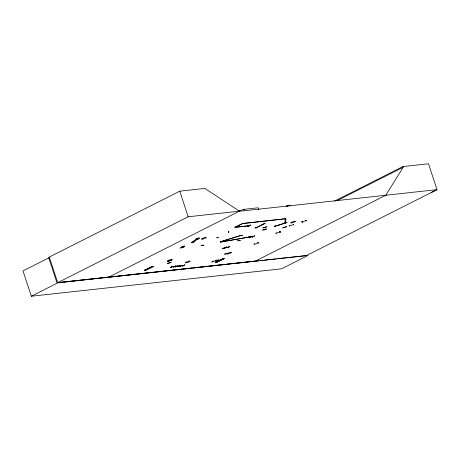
<?xml version="1.0" encoding="UTF-8"?>
<svg xmlns="http://www.w3.org/2000/svg" width="460" height="460" viewBox="0 0 460 460"><rect width="100%" height="100%" fill="white"/><g stroke="black" fill="none" stroke-linecap="round" stroke-linejoin="round"><path stroke-width="0.69" d="M170.28 267.651L172.529 266.328M172.661 266.294L170.321 267.68M181.637 265.345L179.262 266.708L181.775 265.293M226.63 246.922L224.256 248.285M226.768 246.888L224.256 248.302M212.882 261.125L211.79 262.211L213.043 261.056M253.954 243.949L254.713 244.501L254 243.972M275.724 232.961L276.27 233.559M228.401 232.564L228.741 231.696L228.574 232.449M228.695 231.667L228.557 232.484M289.323 226.268L289.639 225.429M195.517 239.89L199.37 238.59L195.511 239.832M197.386 239.252L197.455 238.481M197.564 239.189L197.53 238.056L197.455 238.544M284.74 223.203L285.257 218.966L285.804 218.695L242.615 223.428L234.594 227.476L249.435 225.67M285.493 222.973L286.011 218.736L242.587 223.646M293.405 224.618L289.61 225.837M293.532 224.175L293.417 224.952M264.299 229.977L264.483 229.097L264.379 229.914M264.575 229.517L264.195 229.666L264.644 229.436M274.626 226.349L285.252 223.106M274.873 226.677L274.959 225.854L274.758 226.653M249.044 225.716L249.349 225.664M248.998 225.762L249.625 225.59M283.239 223.612L287.115 222.387L274.81 226.297M167.348 263.574L171.201 262.292L167.336 263.499M262.614 230.132L266.484 228.902L262.597 230.058M144.492 270.319L152.593 266.42L144.469 270.325L152.197 266.386M145.578 270.118L153.249 266.277M145.538 270.221L153.64 266.323L145.803 270.187M224.313 258.577L216.194 262.47L224.319 258.566M222.812 258.733L223.123 258.612M223.922 258.531L216.217 262.47M215.55 260.688L219.064 259.929L215.556 260.653M180.504 248.032L184.356 246.807L180.515 247.974M182.379 247.434L182.815 246.548M182.735 246.646L182.597 247.313M385.773 195.247L403.127 167.314L402.879 166.577L334.449 201.129M201.204 245.416L203.889 245.151L201.089 245.479M222.398 248.388L225.17 247.98L222.404 248.354M242.489 235.204L239.838 235.486M242.362 235.313L239.827 235.52M248.061 237.285L250.832 236.923M248.181 237.205L250.717 236.992M193.114 242.046L194.396 240.919M194.534 240.902L193.309 241.983M217.264 260.325L217.384 260.302M223.06 258.698L215.13 262.568L223.146 258.612M191.28 242.512L194.977 241.534L191.285 242.546M192.636 241.356L196.276 240.39M175.168 267.036L178.1 265.546L175.277 266.967M247.831 226.331L250.683 224.946L247.865 226.36M249.32 237.504L252.126 236.066M202.515 245.295L202.797 245.151M223.83 248.17L224.25 248.009M241.149 235.388L241.379 235.267M238.912 240.597L238.539 240.747L238.849 240.591M255.973 227.941L256.266 227.803M249.492 237.09L249.912 236.923L220.127 242.15L249.814 236.934M228.022 253.339L224.641 254.087M228.028 253.397L224.549 254.167M229.068 231.961L228.764 232.047M217.396 237.831L217.488 237.739M256.214 227.827L255.881 227.953M173.408 267.145L175.91 265.776M173.529 267.133L175.921 265.788M184.88 264.787L182.488 266.185L184.862 264.828M225.659 247.572L225.992 247.514M228.706 247.072L228.338 247.175M212.577 261.59L216.275 260.642M431.359 192.498L437 189.635L428.496 163.771L402.879 166.577M306.532 255.518L437 189.635L239.102 211.318L239.407 211.169L205.534 188.847L205.378 188.37L179.762 191.176L49.295 257.059L57.782 282.871L308.022 255.449L281.566 268.812L31.332 296.228L23 270.894L49.456 257.531M108.635 277.202L239.447 211.163L188.18 216.781L57.713 282.658L255.611 260.975L386.078 195.097M31.332 296.228L57.782 282.871M235.658 227.142L243.133 223.37M263.275 224.123L255.8 227.901L263.609 224.054M250.89 236.779L253.121 236.589M337.082 200.663L403.127 167.314M218.937 237.527L216.286 237.808M176.945 266.305L176.772 266.282M180.786 265.265L177.968 266.679L180.814 265.288M254.886 227.947L257.565 227.619M237.722 240.643L240.379 240.367L237.728 240.649M265.886 229.362L263.235 229.586M276.19 233.237L276.512 233.122M279.933 231.915L276.155 233.22M258.14 242.92L254.414 244.197M264.339 229.638L264.46 229.534M305.957 220.622L302.254 221.933M279.571 232.041L279.916 231.886M250.982 236.825L253.448 236.498M179.13 266.035L179.423 265.989L176.72 266.334M183.586 265.541L180.579 266.029M306.544 220.76L305.681 220.282M280.496 232.087L279.577 231.633L280.485 232.064M257.807 242.627L258.514 243.156M238.671 210.996L243.995 209.334L258.215 207.776L258.882 209.8M196.84 238.435L198.133 238.044M199.49 237.797L195.609 239.01M249.452 225.227L249.355 225.986M184.828 245.91L180.941 247.037M216.798 260.118L215.705 261.2L216.809 260.061M249.475 225.659L235.14 227.2M171.522 267.018L174.605 266.472M254.828 235.825L252.022 237.239L254.828 235.773M108.945 277.046L56.925 282.704L48.662 257.577M109.348 277.127L112.2 276.811M113.62 276.655L149.931 272.676M151.357 272.521L154.203 272.211M155.63 272.055L187.668 268.542M189.089 268.387L191.941 268.077M193.361 267.915L225.4 264.408M226.826 264.253L229.672 263.942M231.098 263.781L255.306 261.13M256.019 261.056L258.853 260.745M260.285 260.584L263.114 260.279M264.558 260.118L275.897 258.894M277.363 258.715L305.716 255.651M266.041 229.281L263.379 229.546M228.654 247.077L225.572 247.63M279.599 231.587L280.307 232.116M257.83 242.581L258.537 243.11M306.561 220.783L305.635 220.328L306.354 220.794M243.995 209.334L244.438 210.686M179.762 191.176L188.18 216.781M286.212 206.321A2.53 0.454 -18.2 0 1 289.386 205.292A2.53 0.454 -18.2 0 1 289.926 205.741M286.798 206.333A2.53 0.454 -18.2 0 1 289.466 205.534A2.53 0.454 -18.2 0 1 290.266 205.787M286.241 206.431A2.541 0.454 -18.2 0 1 289.426 205.39A2.541 0.454 -18.2 0 1 289.972 205.838M301.622 221.726L302.542 222.203L301.622 221.726M220.599 241.736L241.236 235.29L220.599 241.736M286.586 226.688L282.722 227.947L286.58 226.659M167.607 261.378L171.482 260.188L167.612 261.389M262.873 227.936L266.748 226.757L262.878 227.953M229.891 246.387L227.476 247.779L229.891 246.387M265.092 223.341L262.142 224.796L265.098 223.341M186.507 262.729A2.541 0.454 -18.2 0 0 190.187 261.165A2.541 0.454 -18.2 0 0 186.616 261.866A2.541 0.454 -18.2 0 0 186.507 262.729M227.907 253.949A2.53 0.454 -18.2 0 0 231.575 252.396A2.53 0.454 -18.2 0 0 228.016 253.092A2.53 0.454 -18.2 0 0 227.907 253.949M202.59 239.096A2.541 0.454 -18.2 0 0 206.27 237.538A2.541 0.454 -18.2 0 0 202.699 238.24A2.541 0.454 -18.2 0 0 202.59 239.096M168.642 261.056A2.541 0.454 -18.2 0 0 172.322 259.492A2.541 0.454 -18.2 0 0 168.745 260.193A2.541 0.454 -18.2 0 0 168.642 261.056M291.858 222.881A2.53 0.454 -18.2 0 0 295.521 221.323A2.53 0.454 -18.2 0 0 291.962 222.025A2.53 0.454 -18.2 0 0 291.858 222.881"/></g></svg>
